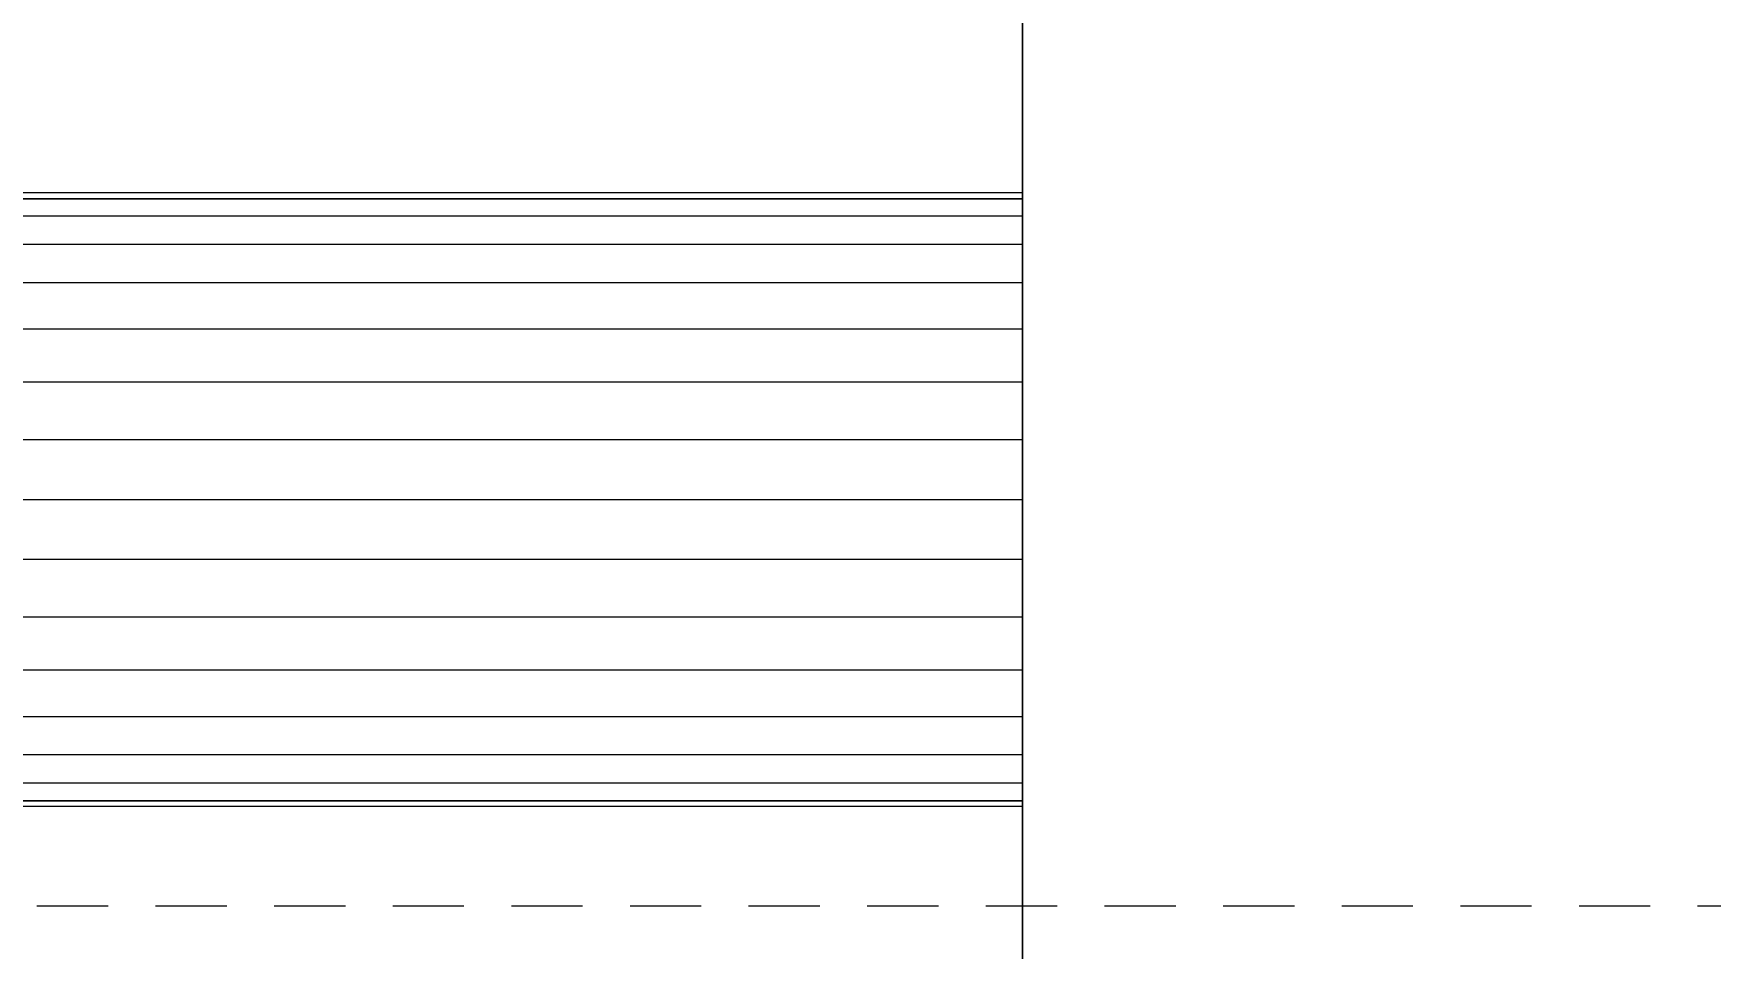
# Model space of a CAD drawing. Header units: millimetres. Extents: x -22443 to 8019, y 3751 to 17584.
# Drawn here: x -19271.7 to -19215.6, y 14539.7 to 14570.4 of the extents above; entities that cross this region are included whole.
import ezdxf

# ---------------------------------------------------------------- set-up
doc = ezdxf.new("R2010")
doc.units = ezdxf.units.MM
doc.linetypes.add('Overhead', pattern=[3.96875, 2.38125, -1.5875])
for name, color, linetype, lineweight in [('A-ANNO-DIMS', 211, 'Continuous', 9), ('A-ANNO-DIMS-50', 211, 'Continuous', 9), ('A-GENM', 13, 'Continuous', 18), ('S-STRS-MBND', 31, 'Overhead', 18)]:
    doc.layers.add(name, color=color, linetype=linetype, lineweight=lineweight)
doc.styles.add('Arial', font='arial.ttf', dxfattribs={"height": 125})
doc.dimstyles.new('Diagonal_-_2_5mm_Arial', dxfattribs={"dimscale": 304.8, "dimtxt": 127.532425, "dimasz": 0.492126, "dimexe": 0.393701, "dimexo": 0.246063, "dimgap": 0.287073, "dimtad": 1, "dimdec": 0, "dimzin": 0, "dimdsep": 46, "dimtxsty": 'Arial', "dimblk1": 'OBLIQUE', "dimblk2": 'OBLIQUE', "dimsah": 1, "dimcen": 0.09, "dimdle": 0.393701, "dimazin": 0, "dimtfac": 1, "dimtdec": 4, "dimtix": 1, "dimtmove": 0, "dimatfit": 3, "dimfxl": 1, "dimtvp": 1, "dimtolj": 1, "dimtzin": 0, "dimarcsym": 2})

# ---------------------------------------------------------------- blocks, each defined once
blk = doc.blocks.new('Nevera autoservicio 1_34m - Nevera autoservicio 1_34m-502275-Level 1')
at = {"layer": 'A-GENM'}
for p, q in [((404.102, 673.31), (404.102, -581.966)), ((404.102, -581.966), (404.102, 673.31)), ((404.102, -581.966), (404.102, 673.31)), ((404.102, -581.966), (404.102, 673.31)), ((404.102, -540.148), (404.102, 501.905)), ((404.102, 395.028), (404.102, 368.309)), ((404.102, 378.586), (205.269, 378.586)), ((404.102, 378.586), (205.269, 378.586)), ((404.102, 378.586), (205.269, 378.586)), ((404.102, 378.586), (205.269, 378.586)), ((404.102, 378.586), (205.269, 378.586)), ((404.102, 378.586), (205.269, 378.586)), ((404.102, 378.586), (205.269, 378.586)), ((404.102, 378.586), (205.269, 378.586)), ((404.102, 378.586), (205.269, 378.586)), ((404.102, 378.586), (205.269, 378.586)), ((404.102, 378.586), (205.269, 378.586)), ((404.102, 378.586), (205.269, 378.586)), ((205.269, 378.388), (404.102, 378.388)), ((404.102, 378.388), (205.269, 378.388)), ((404.102, 378.388), (205.269, 378.388)), ((404.102, 378.388), (205.269, 378.388)), ((404.102, 378.388), (205.269, 378.388)), ((404.102, 378.388), (205.269, 378.388)), ((404.102, 378.388), (205.269, 378.388)), ((404.102, 378.388), (205.269, 378.388)), ((404.102, 378.388), (205.269, 378.388)), ((404.102, 378.388), (205.269, 378.388)), ((404.102, 378.388), (205.269, 378.388)), ((404.102, 378.388), (205.269, 378.388)), ((404.102, 378.388), (205.269, 378.388)), ((404.102, 378.388), (205.269, 378.388)), ((404.102, 378.388), (205.269, 378.388)), ((404.102, 378.388), (205.269, 378.388)), ((404.102, 378.388), (205.269, 378.388)), ((404.102, 378.388), (205.269, 378.388)), ((404.102, 378.388), (205.269, 378.388)), ((404.102, 378.388), (205.269, 378.388)), ((404.102, 378.388), (205.269, 378.388)), ((404.102, 378.388), (205.269, 378.388)), ((404.102, 378.388), (205.269, 378.388)), ((404.102, 378.388), (205.269, 378.388)), ((404.102, 378.404), (404.102, 378.586)), ((404.102, 378.586), (404.102, 378.388)), ((404.102, 378.388), (404.102, 378.586)), ((404.102, 378.586), (404.102, 378.388)), ((404.102, 378.388), (404.102, 378.586)), ((404.102, 378.586), (404.102, 378.388)), ((404.102, 378.487), (404.102, 378.586)), ((404.102, 378.586), (404.102, 378.388)), ((404.102, 378.487), (404.102, 378.586)), ((404.102, 378.586), (404.102, 378.388)), ((404.102, 378.487), (404.102, 378.586)), ((404.102, 378.586), (404.102, 378.388)), ((404.102, 378.388), (404.102, 378.586)), ((404.102, 378.586), (404.102, 378.404)), ((404.102, 378.388), (404.102, 378.586)), ((404.102, 378.586), (404.102, 378.388)), ((404.102, 378.487), (404.102, 378.586)), ((404.102, 378.487), (404.102, 378.586)), ((404.102, 378.487), (404.102, 378.586)), ((404.102, 378.388), (404.102, 378.586)), ((404.102, 378.388), (404.102, 378.586)), ((404.102, 378.388), (404.102, 378.586)), ((404.102, 378.388), (404.102, 378.586)), ((404.102, 378.586), (404.102, 378.388)), ((404.102, 378.487), (404.102, 378.388)), ((404.102, 378.388), (404.102, 378.487)), ((404.102, 378.388), (404.102, 378.487)), ((404.102, 378.388), (404.102, 378.487)), ((404.102, 378.388), (404.102, 378.487)), ((404.102, 378.388), (404.102, 378.487)), ((404.102, 378.388), (404.102, 378.404)), ((404.102, 378.404), (404.102, 378.388)), ((404.102, 377.804), (404.102, 378.388)), ((404.102, 378.388), (404.102, 377.804)), ((404.102, 377.804), (404.102, 378.388)), ((404.102, 378.388), (404.102, 377.804)), ((404.102, 377.804), (404.102, 378.388)), ((404.102, 378.388), (404.102, 377.804)), ((404.102, 377.804), (404.102, 378.388)), ((404.102, 378.388), (404.102, 377.804)), ((404.102, 377.804), (404.102, 378.388)), ((404.102, 378.388), (404.102, 377.804)), ((404.102, 377.804), (404.102, 378.388)), ((404.102, 378.388), (404.102, 377.804)), ((404.102, 377.804), (404.102, 378.388)), ((404.102, 377.804), (404.102, 378.388)), ((404.102, 377.804), (404.102, 378.388)), ((404.102, 377.804), (404.102, 378.388)), ((404.102, 377.804), (404.102, 378.388)), ((404.102, 377.804), (404.102, 378.388)), ((404.102, 377.804), (404.102, 378.388)), ((404.102, 377.804), (404.102, 378.388)), ((404.102, 377.804), (404.102, 378.388)), ((404.102, 377.804), (404.102, 378.388)), ((404.102, 377.804), (404.102, 378.388)), ((404.102, 377.804), (404.102, 378.388)), ((404.102, 377.804), (205.269, 377.804)), ((404.102, 377.804), (205.269, 377.804)), ((404.102, 377.804), (205.269, 377.804)), ((404.102, 377.804), (205.269, 377.804)), ((404.102, 377.804), (205.269, 377.804)), ((404.102, 377.804), (205.269, 377.804)), ((404.102, 377.804), (205.269, 377.804)), ((404.102, 377.804), (205.269, 377.804)), ((404.102, 377.804), (205.269, 377.804)), ((404.102, 377.804), (205.269, 377.804)), ((404.102, 377.804), (205.269, 377.804)), ((404.102, 377.804), (205.269, 377.804)), ((404.102, 377.804), (205.269, 377.804)), ((404.102, 377.804), (205.269, 377.804)), ((404.102, 377.804), (205.269, 377.804)), ((404.102, 377.804), (205.269, 377.804)), ((404.102, 377.804), (205.269, 377.804)), ((404.102, 377.804), (205.269, 377.804)), ((404.102, 377.804), (205.269, 377.804)), ((404.102, 377.804), (205.269, 377.804)), ((404.102, 377.804), (205.269, 377.804)), ((404.102, 377.804), (205.269, 377.804)), ((404.102, 377.804), (205.269, 377.804)), ((404.102, 377.804), (205.269, 377.804)), ((404.102, 376.854), (404.102, 377.804)), ((404.102, 377.804), (404.102, 376.854)), ((404.102, 376.854), (404.102, 377.804)), ((404.102, 377.804), (404.102, 376.854)), ((404.102, 376.854), (404.102, 377.804)), ((404.102, 377.804), (404.102, 376.854)), ((404.102, 376.854), (404.102, 377.804)), ((404.102, 377.804), (404.102, 376.854)), ((404.102, 376.854), (404.102, 377.804)), ((404.102, 377.804), (404.102, 376.854)), ((404.102, 376.854), (404.102, 377.804)), ((404.102, 377.804), (404.102, 376.854)), ((404.102, 376.854), (404.102, 377.804)), ((404.102, 376.854), (404.102, 377.804)), ((404.102, 376.854), (404.102, 377.804)), ((404.102, 376.854), (404.102, 377.804)), ((404.102, 376.854), (404.102, 377.804)), ((404.102, 376.854), (404.102, 377.804)), ((404.102, 376.854), (404.102, 377.804)), ((404.102, 376.854), (404.102, 377.804)), ((404.102, 376.854), (404.102, 377.804)), ((404.102, 376.854), (404.102, 377.804)), ((404.102, 376.854), (404.102, 377.804)), ((404.102, 376.854), (404.102, 377.804)), ((404.102, 376.854), (205.269, 376.854)), ((404.102, 376.854), (205.269, 376.854)), ((404.102, 376.854), (205.269, 376.854)), ((404.102, 376.854), (205.269, 376.854)), ((404.102, 376.854), (205.269, 376.854)), ((404.102, 376.854), (205.269, 376.854)), ((404.102, 376.854), (205.269, 376.854)), ((404.102, 376.854), (205.269, 376.854)), ((404.102, 376.854), (205.269, 376.854)), ((404.102, 376.854), (205.269, 376.854)), ((404.102, 376.854), (205.269, 376.854)), ((404.102, 376.854), (205.269, 376.854)), ((404.102, 376.854), (205.269, 376.854)), ((404.102, 376.854), (205.269, 376.854)), ((404.102, 376.854), (205.269, 376.854)), ((404.102, 376.854), (205.269, 376.854)), ((404.102, 376.854), (205.269, 376.854)), ((404.102, 376.854), (205.269, 376.854)), ((404.102, 376.854), (205.269, 376.854)), ((404.102, 376.854), (205.269, 376.854)), ((404.102, 376.854), (205.269, 376.854)), ((404.102, 376.854), (205.269, 376.854)), ((404.102, 376.854), (205.269, 376.854)), ((404.102, 376.854), (205.269, 376.854)), ((404.102, 375.576), (404.102, 376.854)), ((404.102, 376.854), (404.102, 375.576)), ((404.102, 375.576), (404.102, 376.854)), ((404.102, 376.854), (404.102, 375.576)), ((404.102, 375.576), (404.102, 376.854)), ((404.102, 376.854), (404.102, 375.576)), ((404.102, 375.576), (404.102, 376.854)), ((404.102, 376.854), (404.102, 375.576)), ((404.102, 375.576), (404.102, 376.854)), ((404.102, 376.854), (404.102, 375.576)), ((404.102, 375.576), (404.102, 376.854)), ((404.102, 376.854), (404.102, 375.576)), ((404.102, 375.576), (404.102, 376.854)), ((404.102, 375.576), (404.102, 376.854)), ((404.102, 375.576), (404.102, 376.854)), ((404.102, 375.576), (404.102, 376.854)), ((404.102, 375.576), (404.102, 376.854)), ((404.102, 375.576), (404.102, 376.854)), ((404.102, 375.576), (404.102, 376.854)), ((404.102, 375.576), (404.102, 376.854)), ((404.102, 375.576), (404.102, 376.854)), ((404.102, 375.576), (404.102, 376.854)), ((404.102, 375.576), (404.102, 376.854)), ((404.102, 375.576), (404.102, 376.854)), ((404.102, 375.576), (205.269, 375.576)), ((404.102, 375.576), (205.269, 375.576)), ((404.102, 375.576), (205.269, 375.576)), ((404.102, 375.576), (205.269, 375.576)), ((404.102, 375.576), (205.269, 375.576)), ((404.102, 375.576), (205.269, 375.576)), ((404.102, 375.576), (205.269, 375.576)), ((404.102, 375.576), (205.269, 375.576)), ((404.102, 375.576), (205.269, 375.576)), ((404.102, 375.576), (205.269, 375.576)), ((404.102, 375.576), (205.269, 375.576)), ((404.102, 375.576), (205.269, 375.576)), ((404.102, 375.576), (205.269, 375.576)), ((404.102, 375.576), (205.269, 375.576)), ((404.102, 375.576), (205.269, 375.576)), ((404.102, 375.576), (205.269, 375.576)), ((404.102, 375.576), (205.269, 375.576)), ((404.102, 375.576), (205.269, 375.576)), ((404.102, 375.576), (205.269, 375.576)), ((404.102, 375.576), (205.269, 375.576)), ((404.102, 375.576), (205.269, 375.576)), ((404.102, 375.576), (205.269, 375.576)), ((404.102, 375.576), (205.269, 375.576)), ((404.102, 375.576), (205.269, 375.576)), ((404.102, 374.019), (404.102, 375.576)), ((404.102, 375.576), (404.102, 374.019)), ((404.102, 374.019), (404.102, 375.576)), ((404.102, 375.576), (404.102, 374.019)), ((404.102, 374.019), (404.102, 375.576)), ((404.102, 375.576), (404.102, 374.019)), ((404.102, 374.019), (404.102, 375.576)), ((404.102, 375.576), (404.102, 374.019)), ((404.102, 374.019), (404.102, 375.576)), ((404.102, 375.576), (404.102, 374.019)), ((404.102, 374.019), (404.102, 375.576)), ((404.102, 375.576), (404.102, 374.019)), ((404.102, 374.019), (404.102, 375.576)), ((404.102, 374.019), (404.102, 375.576)), ((404.102, 374.019), (404.102, 375.576)), ((404.102, 374.019), (404.102, 375.576)), ((404.102, 374.019), (404.102, 375.576)), ((404.102, 374.019), (404.102, 375.576)), ((404.102, 374.019), (404.102, 375.576)), ((404.102, 374.019), (404.102, 375.576)), ((404.102, 374.019), (404.102, 375.576)), ((404.102, 374.019), (404.102, 375.576)), ((404.102, 374.019), (404.102, 375.576)), ((404.102, 374.019), (404.102, 375.576)), ((404.102, 374.019), (205.269, 374.019)), ((404.102, 374.019), (205.269, 374.019)), ((404.102, 374.019), (205.269, 374.019)), ((404.102, 374.019), (205.269, 374.019)), ((404.102, 374.019), (205.269, 374.019)), ((404.102, 374.019), (205.269, 374.019)), ((404.102, 374.019), (205.269, 374.019)), ((404.102, 374.019), (205.269, 374.019)), ((404.102, 374.019), (205.269, 374.019)), ((404.102, 374.019), (205.269, 374.019)), ((404.102, 374.019), (205.269, 374.019)), ((404.102, 374.019), (205.269, 374.019)), ((404.102, 374.019), (205.269, 374.019)), ((404.102, 374.019), (205.269, 374.019)), ((404.102, 374.019), (205.269, 374.019)), ((404.102, 374.019), (205.269, 374.019)), ((404.102, 374.019), (205.269, 374.019)), ((404.102, 374.019), (205.269, 374.019)), ((404.102, 374.019), (205.269, 374.019)), ((404.102, 374.019), (205.269, 374.019)), ((404.102, 374.019), (205.269, 374.019)), ((404.102, 374.019), (205.269, 374.019)), ((404.102, 374.019), (205.269, 374.019)), ((404.102, 374.019), (205.269, 374.019)), ((404.102, 372.242), (404.102, 374.019)), ((404.102, 374.019), (404.102, 372.242)), ((404.102, 372.242), (404.102, 374.019)), ((404.102, 374.019), (404.102, 372.242)), ((404.102, 372.242), (404.102, 374.019)), ((404.102, 374.019), (404.102, 372.242)), ((404.102, 372.242), (404.102, 374.019)), ((404.102, 374.019), (404.102, 372.242)), ((404.102, 372.242), (404.102, 374.019)), ((404.102, 374.019), (404.102, 372.242)), ((404.102, 372.242), (404.102, 374.019)), ((404.102, 374.019), (404.102, 372.242)), ((404.102, 372.242), (404.102, 374.019)), ((404.102, 372.242), (404.102, 374.019)), ((404.102, 372.242), (404.102, 374.019)), ((404.102, 372.242), (404.102, 374.019)), ((404.102, 372.242), (404.102, 374.019)), ((404.102, 372.242), (404.102, 374.019)), ((404.102, 372.242), (404.102, 374.019)), ((404.102, 372.242), (404.102, 374.019)), ((404.102, 372.242), (404.102, 374.019)), ((404.102, 372.242), (404.102, 374.019)), ((404.102, 372.242), (404.102, 374.019)), ((404.102, 372.242), (404.102, 374.019)), ((404.102, 372.242), (205.269, 372.242)), ((404.102, 372.242), (205.269, 372.242)), ((404.102, 372.242), (205.269, 372.242)), ((404.102, 372.242), (205.269, 372.242)), ((404.102, 372.242), (205.269, 372.242)), ((404.102, 372.242), (205.269, 372.242)), ((404.102, 372.242), (205.269, 372.242)), ((404.102, 372.242), (205.269, 372.242)), ((404.102, 372.242), (205.269, 372.242)), ((404.102, 372.242), (205.269, 372.242)), ((404.102, 372.242), (205.269, 372.242)), ((404.102, 372.242), (205.269, 372.242)), ((404.102, 372.242), (205.269, 372.242)), ((404.102, 372.242), (205.269, 372.242)), ((404.102, 372.242), (205.269, 372.242)), ((404.102, 372.242), (205.269, 372.242)), ((404.102, 372.242), (205.269, 372.242)), ((404.102, 372.242), (205.269, 372.242)), ((404.102, 372.242), (205.269, 372.242)), ((404.102, 372.242), (205.269, 372.242)), ((404.102, 372.242), (205.269, 372.242)), ((404.102, 372.242), (205.269, 372.242)), ((404.102, 372.242), (205.269, 372.242)), ((404.102, 372.242), (205.269, 372.242)), ((404.102, 370.313), (404.102, 372.242)), ((404.102, 372.242), (404.102, 370.313)), ((404.102, 370.313), (404.102, 372.242)), ((404.102, 372.242), (404.102, 370.313)), ((404.102, 370.313), (404.102, 372.242)), ((404.102, 372.242), (404.102, 370.313)), ((404.102, 370.313), (404.102, 372.242)), ((404.102, 372.242), (404.102, 370.313)), ((404.102, 370.313), (404.102, 372.242)), ((404.102, 372.242), (404.102, 370.313)), ((404.102, 370.313), (404.102, 372.242)), ((404.102, 372.242), (404.102, 370.313)), ((404.102, 370.313), (404.102, 372.242)), ((404.102, 370.313), (404.102, 372.242)), ((404.102, 370.313), (404.102, 372.242)), ((404.102, 370.313), (404.102, 372.242)), ((404.102, 370.313), (404.102, 372.242)), ((404.102, 370.313), (404.102, 372.242)), ((404.102, 370.313), (404.102, 372.242)), ((404.102, 370.313), (404.102, 372.242)), ((404.102, 370.313), (404.102, 372.242)), ((404.102, 370.313), (404.102, 372.242)), ((404.102, 370.313), (404.102, 372.242)), ((404.102, 370.313), (404.102, 372.242)), ((404.102, 370.313), (205.269, 370.313)), ((404.102, 370.313), (205.269, 370.313)), ((404.102, 370.313), (205.269, 370.313)), ((404.102, 370.313), (205.269, 370.313)), ((404.102, 370.313), (205.269, 370.313)), ((404.102, 370.313), (205.269, 370.313)), ((404.102, 370.313), (205.269, 370.313)), ((404.102, 370.313), (205.269, 370.313)), ((404.102, 370.313), (205.269, 370.313)), ((404.102, 370.313), (205.269, 370.313)), ((404.102, 370.313), (205.269, 370.313)), ((404.102, 370.313), (205.269, 370.313)), ((404.102, 370.313), (205.269, 370.313)), ((404.102, 370.313), (205.269, 370.313)), ((404.102, 370.313), (205.269, 370.313)), ((404.102, 370.313), (205.269, 370.313)), ((404.102, 370.313), (205.269, 370.313)), ((404.102, 370.313), (205.269, 370.313)), ((404.102, 370.313), (205.269, 370.313)), ((404.102, 370.313), (205.269, 370.313)), ((404.102, 370.313), (205.269, 370.313)), ((404.102, 370.313), (205.269, 370.313)), ((404.102, 370.313), (205.269, 370.313)), ((404.102, 370.313), (205.269, 370.313)), ((404.102, 368.309), (404.102, 370.313)), ((404.102, 370.313), (404.102, 368.309)), ((404.102, 368.309), (404.102, 370.313)), ((404.102, 370.313), (404.102, 368.309)), ((404.102, 368.309), (404.102, 370.313)), ((404.102, 370.313), (404.102, 368.309)), ((404.102, 368.309), (404.102, 370.313)), ((404.102, 370.313), (404.102, 368.309)), ((404.102, 368.309), (404.102, 370.313)), ((404.102, 370.313), (404.102, 368.309)), ((404.102, 368.309), (404.102, 370.313)), ((404.102, 370.313), (404.102, 368.309)), ((404.102, 368.309), (404.102, 370.313)), ((404.102, 368.309), (404.102, 370.313)), ((404.102, 368.309), (404.102, 370.313)), ((404.102, 368.309), (404.102, 370.313)), ((404.102, 368.309), (404.102, 370.313)), ((404.102, 368.309), (404.102, 370.313)), ((404.102, 368.309), (404.102, 370.313)), ((404.102, 368.309), (404.102, 370.313)), ((404.102, 368.309), (404.102, 370.313)), ((404.102, 368.309), (404.102, 370.313)), ((404.102, 368.309), (404.102, 370.313)), ((404.102, 368.309), (404.102, 370.313)), ((404.102, 368.309), (205.269, 368.309)), ((404.102, 368.309), (205.269, 368.309)), ((404.102, 368.309), (205.269, 368.309)), ((404.102, 368.309), (205.269, 368.309)), ((404.102, 368.309), (205.269, 368.309)), ((404.102, 368.309), (205.269, 368.309)), ((404.102, 368.309), (205.269, 368.309)), ((404.102, 368.309), (205.269, 368.309)), ((404.102, 368.309), (205.269, 368.309)), ((404.102, 368.309), (205.269, 368.309)), ((404.102, 368.309), (205.269, 368.309)), ((404.102, 368.309), (205.269, 368.309)), ((404.102, 368.309), (205.269, 368.309)), ((404.102, 368.309), (205.269, 368.309)), ((404.102, 368.309), (205.269, 368.309)), ((404.102, 368.309), (205.269, 368.309)), ((404.102, 368.309), (205.269, 368.309)), ((404.102, 368.309), (205.269, 368.309)), ((404.102, 368.309), (205.269, 368.309)), ((404.102, 368.309), (205.269, 368.309)), ((404.102, 368.309), (205.269, 368.309)), ((404.102, 368.309), (205.269, 368.309)), ((404.102, 368.309), (205.269, 368.309)), ((404.102, 368.309), (205.269, 368.309)), ((404.102, 366.304), (404.102, 368.309)), ((404.102, 368.309), (404.102, 366.304)), ((404.102, 366.304), (404.102, 368.309)), ((404.102, 368.309), (404.102, 366.304)), ((404.102, 366.304), (404.102, 368.309)), ((404.102, 368.309), (404.102, 366.304)), ((404.102, 366.304), (404.102, 368.309)), ((404.102, 368.309), (404.102, 366.304)), ((404.102, 366.304), (404.102, 368.309)), ((404.102, 368.309), (404.102, 366.304)), ((404.102, 366.304), (404.102, 368.309)), ((404.102, 368.309), (404.102, 366.304)), ((404.102, 341.59), (404.102, 368.309)), ((404.102, 368.309), (404.102, 366.304)), ((404.102, 368.309), (404.102, 366.304)), ((404.102, 368.309), (404.102, 366.304)), ((404.102, 368.309), (404.102, 366.304)), ((404.102, 368.309), (404.102, 366.304)), ((404.102, 368.309), (404.102, 366.304)), ((404.102, 368.309), (404.102, 366.304)), ((404.102, 368.309), (404.102, 366.304)), ((404.102, 368.309), (404.102, 366.304)), ((404.102, 368.309), (404.102, 366.304)), ((404.102, 368.309), (404.102, 366.304)), ((404.102, 368.309), (404.102, 366.304)), ((404.102, 366.304), (205.269, 366.304)), ((404.102, 366.304), (205.269, 366.304)), ((404.102, 366.304), (205.269, 366.304)), ((404.102, 366.304), (205.269, 366.304)), ((404.102, 366.304), (205.269, 366.304)), ((404.102, 366.304), (205.269, 366.304)), ((404.102, 366.304), (205.269, 366.304)), ((404.102, 366.304), (205.269, 366.304)), ((404.102, 366.304), (205.269, 366.304)), ((404.102, 366.304), (205.269, 366.304)), ((404.102, 366.304), (205.269, 366.304)), ((404.102, 366.304), (205.269, 366.304)), ((404.102, 366.304), (205.269, 366.304)), ((404.102, 366.304), (205.269, 366.304)), ((404.102, 366.304), (205.269, 366.304)), ((404.102, 366.304), (205.269, 366.304)), ((404.102, 366.304), (205.269, 366.304)), ((404.102, 366.304), (205.269, 366.304)), ((404.102, 366.304), (205.269, 366.304)), ((404.102, 366.304), (205.269, 366.304)), ((404.102, 366.304), (205.269, 366.304)), ((404.102, 366.304), (205.269, 366.304)), ((404.102, 366.304), (205.269, 366.304)), ((404.102, 366.304), (205.269, 366.304)), ((404.102, 364.376), (404.102, 366.304)), ((404.102, 366.304), (404.102, 364.376)), ((404.102, 364.376), (404.102, 366.304)), ((404.102, 366.304), (404.102, 364.376)), ((404.102, 364.376), (404.102, 366.304)), ((404.102, 366.304), (404.102, 364.376)), ((404.102, 364.376), (404.102, 366.304)), ((404.102, 366.304), (404.102, 364.376)), ((404.102, 364.376), (404.102, 366.304)), ((404.102, 366.304), (404.102, 364.376)), ((404.102, 364.376), (404.102, 366.304)), ((404.102, 366.304), (404.102, 364.376)), ((404.102, 366.304), (404.102, 364.376)), ((404.102, 366.304), (404.102, 364.376)), ((404.102, 366.304), (404.102, 364.376)), ((404.102, 366.304), (404.102, 364.376)), ((404.102, 366.304), (404.102, 364.376)), ((404.102, 366.304), (404.102, 364.376)), ((404.102, 366.304), (404.102, 364.376)), ((404.102, 366.304), (404.102, 364.376)), ((404.102, 366.304), (404.102, 364.376)), ((404.102, 366.304), (404.102, 364.376)), ((404.102, 366.304), (404.102, 364.376)), ((404.102, 366.304), (404.102, 364.376)), ((404.102, 364.376), (205.269, 364.376)), ((404.102, 364.376), (205.269, 364.376)), ((404.102, 364.376), (205.269, 364.376)), ((404.102, 364.376), (205.269, 364.376)), ((404.102, 364.376), (205.269, 364.376)), ((404.102, 364.376), (205.269, 364.376)), ((404.102, 364.376), (205.269, 364.376)), ((404.102, 364.376), (205.269, 364.376)), ((404.102, 364.376), (205.269, 364.376)), ((404.102, 364.376), (205.269, 364.376)), ((404.102, 364.376), (205.269, 364.376)), ((404.102, 364.376), (205.269, 364.376)), ((404.102, 364.376), (205.269, 364.376)), ((404.102, 364.376), (205.269, 364.376)), ((404.102, 364.376), (205.269, 364.376)), ((404.102, 364.376), (205.269, 364.376)), ((404.102, 364.376), (205.269, 364.376)), ((404.102, 364.376), (205.269, 364.376)), ((404.102, 364.376), (205.269, 364.376)), ((404.102, 364.376), (205.269, 364.376)), ((404.102, 364.376), (205.269, 364.376)), ((404.102, 364.376), (205.269, 364.376)), ((404.102, 364.376), (205.269, 364.376)), ((404.102, 364.376), (205.269, 364.376)), ((404.102, 362.599), (404.102, 364.376)), ((404.102, 364.376), (404.102, 362.599)), ((404.102, 362.599), (404.102, 364.376)), ((404.102, 364.376), (404.102, 362.599)), ((404.102, 362.599), (404.102, 364.376)), ((404.102, 364.376), (404.102, 362.599)), ((404.102, 362.599), (404.102, 364.376)), ((404.102, 364.376), (404.102, 362.599)), ((404.102, 362.599), (404.102, 364.376)), ((404.102, 364.376), (404.102, 362.599)), ((404.102, 362.599), (404.102, 364.376)), ((404.102, 364.376), (404.102, 362.599)), ((404.102, 364.376), (404.102, 362.599)), ((404.102, 364.376), (404.102, 362.599)), ((404.102, 364.376), (404.102, 362.599)), ((404.102, 364.376), (404.102, 362.599)), ((404.102, 364.376), (404.102, 362.599)), ((404.102, 364.376), (404.102, 362.599)), ((404.102, 364.376), (404.102, 362.599)), ((404.102, 364.376), (404.102, 362.599)), ((404.102, 364.376), (404.102, 362.599)), ((404.102, 364.376), (404.102, 362.599)), ((404.102, 364.376), (404.102, 362.599)), ((404.102, 364.376), (404.102, 362.599)), ((404.102, 362.599), (205.269, 362.599)), ((404.102, 362.599), (205.269, 362.599)), ((404.102, 362.599), (205.269, 362.599)), ((404.102, 362.599), (205.269, 362.599)), ((404.102, 362.599), (205.269, 362.599)), ((404.102, 362.599), (205.269, 362.599)), ((404.102, 362.599), (205.269, 362.599)), ((404.102, 362.599), (205.269, 362.599)), ((404.102, 362.599), (205.269, 362.599)), ((404.102, 362.599), (205.269, 362.599)), ((404.102, 362.599), (205.269, 362.599)), ((404.102, 362.599), (205.269, 362.599)), ((404.102, 362.599), (205.269, 362.599)), ((404.102, 362.599), (205.269, 362.599)), ((404.102, 362.599), (205.269, 362.599)), ((404.102, 362.599), (205.269, 362.599)), ((404.102, 362.599), (205.269, 362.599)), ((404.102, 362.599), (205.269, 362.599)), ((404.102, 362.599), (205.269, 362.599)), ((404.102, 362.599), (205.269, 362.599)), ((404.102, 362.599), (205.269, 362.599)), ((404.102, 362.599), (205.269, 362.599)), ((404.102, 362.599), (205.269, 362.599)), ((404.102, 362.599), (205.269, 362.599)), ((404.102, 361.042), (404.102, 362.599)), ((404.102, 362.599), (404.102, 361.042)), ((404.102, 361.042), (404.102, 362.599)), ((404.102, 362.599), (404.102, 361.042)), ((404.102, 361.042), (404.102, 362.599)), ((404.102, 362.599), (404.102, 361.042)), ((404.102, 361.042), (404.102, 362.599)), ((404.102, 362.599), (404.102, 361.042)), ((404.102, 361.042), (404.102, 362.599)), ((404.102, 362.599), (404.102, 361.042)), ((404.102, 361.042), (404.102, 362.599)), ((404.102, 362.599), (404.102, 361.042)), ((404.102, 362.599), (404.102, 361.042)), ((404.102, 362.599), (404.102, 361.042)), ((404.102, 362.599), (404.102, 361.042)), ((404.102, 362.599), (404.102, 361.042)), ((404.102, 362.599), (404.102, 361.042)), ((404.102, 362.599), (404.102, 361.042)), ((404.102, 362.599), (404.102, 361.042)), ((404.102, 362.599), (404.102, 361.042)), ((404.102, 362.599), (404.102, 361.042)), ((404.102, 362.599), (404.102, 361.042)), ((404.102, 362.599), (404.102, 361.042)), ((404.102, 362.599), (404.102, 361.042)), ((404.102, 361.042), (205.269, 361.042)), ((404.102, 361.042), (205.269, 361.042)), ((404.102, 361.042), (205.269, 361.042)), ((404.102, 361.042), (205.269, 361.042)), ((404.102, 361.042), (205.269, 361.042)), ((404.102, 361.042), (205.269, 361.042)), ((404.102, 361.042), (205.269, 361.042)), ((404.102, 361.042), (205.269, 361.042)), ((404.102, 361.042), (205.269, 361.042)), ((404.102, 361.042), (205.269, 361.042)), ((404.102, 361.042), (205.269, 361.042)), ((404.102, 361.042), (205.269, 361.042)), ((404.102, 361.042), (205.269, 361.042)), ((404.102, 361.042), (205.269, 361.042)), ((404.102, 361.042), (205.269, 361.042)), ((404.102, 361.042), (205.269, 361.042)), ((404.102, 361.042), (205.269, 361.042)), ((404.102, 361.042), (205.269, 361.042)), ((404.102, 361.042), (205.269, 361.042)), ((404.102, 361.042), (205.269, 361.042)), ((404.102, 361.042), (205.269, 361.042)), ((404.102, 361.042), (205.269, 361.042)), ((404.102, 361.042), (205.269, 361.042)), ((404.102, 361.042), (205.269, 361.042)), ((404.102, 359.764), (404.102, 361.042)), ((404.102, 361.042), (404.102, 359.764)), ((404.102, 359.764), (404.102, 361.042)), ((404.102, 361.042), (404.102, 359.764)), ((404.102, 359.764), (404.102, 361.042)), ((404.102, 361.042), (404.102, 359.764)), ((404.102, 359.764), (404.102, 361.042)), ((404.102, 361.042), (404.102, 359.764)), ((404.102, 359.764), (404.102, 361.042)), ((404.102, 361.042), (404.102, 359.764)), ((404.102, 359.764), (404.102, 361.042)), ((404.102, 361.042), (404.102, 359.764)), ((404.102, 361.042), (404.102, 359.764)), ((404.102, 361.042), (404.102, 359.764)), ((404.102, 361.042), (404.102, 359.764)), ((404.102, 361.042), (404.102, 359.764)), ((404.102, 361.042), (404.102, 359.764)), ((404.102, 361.042), (404.102, 359.764)), ((404.102, 361.042), (404.102, 359.764)), ((404.102, 361.042), (404.102, 359.764)), ((404.102, 361.042), (404.102, 359.764)), ((404.102, 361.042), (404.102, 359.764)), ((404.102, 361.042), (404.102, 359.764)), ((404.102, 361.042), (404.102, 359.764)), ((404.102, 359.764), (205.269, 359.764)), ((404.102, 359.764), (205.269, 359.764)), ((404.102, 359.764), (205.269, 359.764)), ((404.102, 359.764), (205.269, 359.764)), ((404.102, 359.764), (205.269, 359.764)), ((404.102, 359.764), (205.269, 359.764)), ((404.102, 359.764), (205.269, 359.764)), ((404.102, 359.764), (205.269, 359.764)), ((404.102, 359.764), (205.269, 359.764)), ((404.102, 359.764), (205.269, 359.764)), ((404.102, 359.764), (205.269, 359.764)), ((404.102, 359.764), (205.269, 359.764)), ((404.102, 359.764), (205.269, 359.764)), ((404.102, 359.764), (205.269, 359.764)), ((404.102, 359.764), (205.269, 359.764)), ((404.102, 359.764), (205.269, 359.764)), ((404.102, 359.764), (205.269, 359.764)), ((404.102, 359.764), (205.269, 359.764)), ((404.102, 359.764), (205.269, 359.764)), ((404.102, 359.764), (205.269, 359.764)), ((404.102, 359.764), (205.269, 359.764)), ((404.102, 359.764), (205.269, 359.764)), ((404.102, 359.764), (205.269, 359.764)), ((404.102, 359.764), (205.269, 359.764)), ((404.102, 358.815), (404.102, 359.764)), ((404.102, 359.764), (404.102, 358.815)), ((404.102, 358.815), (404.102, 359.764)), ((404.102, 359.764), (404.102, 358.815)), ((404.102, 358.815), (404.102, 359.764)), ((404.102, 359.764), (404.102, 358.815)), ((404.102, 358.815), (404.102, 359.764)), ((404.102, 359.764), (404.102, 358.815)), ((404.102, 358.815), (404.102, 359.764)), ((404.102, 359.764), (404.102, 358.815)), ((404.102, 358.815), (404.102, 359.764)), ((404.102, 359.764), (404.102, 358.815)), ((404.102, 359.764), (404.102, 358.815)), ((404.102, 359.764), (404.102, 358.815)), ((404.102, 359.764), (404.102, 358.815)), ((404.102, 359.764), (404.102, 358.815)), ((404.102, 359.764), (404.102, 358.815)), ((404.102, 359.764), (404.102, 358.815)), ((404.102, 359.764), (404.102, 358.815)), ((404.102, 359.764), (404.102, 358.815)), ((404.102, 359.764), (404.102, 358.815)), ((404.102, 359.764), (404.102, 358.815)), ((404.102, 359.764), (404.102, 358.815)), ((404.102, 359.764), (404.102, 358.815)), ((404.102, 358.815), (205.269, 358.815)), ((404.102, 358.815), (205.269, 358.815)), ((404.102, 358.815), (205.269, 358.815)), ((404.102, 358.815), (205.269, 358.815)), ((404.102, 358.815), (205.269, 358.815)), ((404.102, 358.815), (205.269, 358.815)), ((404.102, 358.815), (205.269, 358.815)), ((404.102, 358.815), (205.269, 358.815)), ((404.102, 358.815), (205.269, 358.815)), ((404.102, 358.815), (205.269, 358.815)), ((404.102, 358.815), (205.269, 358.815)), ((404.102, 358.815), (205.269, 358.815)), ((404.102, 358.815), (205.269, 358.815)), ((404.102, 358.815), (205.269, 358.815)), ((404.102, 358.815), (205.269, 358.815)), ((404.102, 358.815), (205.269, 358.815)), ((404.102, 358.815), (205.269, 358.815)), ((404.102, 358.815), (205.269, 358.815)), ((404.102, 358.815), (205.269, 358.815)), ((404.102, 358.815), (205.269, 358.815)), ((404.102, 358.815), (205.269, 358.815)), ((404.102, 358.815), (205.269, 358.815)), ((404.102, 358.815), (205.269, 358.815)), ((404.102, 358.815), (205.269, 358.815)), ((404.102, 358.229), (404.102, 358.815)), ((404.102, 358.815), (404.102, 358.229)), ((404.102, 358.229), (404.102, 358.815)), ((404.102, 358.815), (404.102, 358.229)), ((404.102, 358.229), (404.102, 358.815)), ((404.102, 358.815), (404.102, 358.229)), ((404.102, 358.229), (404.102, 358.815)), ((404.102, 358.815), (404.102, 358.229)), ((404.102, 358.229), (404.102, 358.815)), ((404.102, 358.815), (404.102, 358.229)), ((404.102, 358.229), (404.102, 358.815)), ((404.102, 358.815), (404.102, 358.229)), ((404.102, 358.815), (404.102, 358.229)), ((404.102, 358.815), (404.102, 358.229)), ((404.102, 358.815), (404.102, 358.229)), ((404.102, 358.815), (404.102, 358.229)), ((404.102, 358.815), (404.102, 358.229)), ((404.102, 358.815), (404.102, 358.229)), ((404.102, 358.815), (404.102, 358.229)), ((404.102, 358.815), (404.102, 358.229)), ((404.102, 358.815), (404.102, 358.229)), ((404.102, 358.815), (404.102, 358.229)), ((404.102, 358.815), (404.102, 358.229)), ((404.102, 358.815), (404.102, 358.229)), ((404.102, 358.229), (205.269, 358.229)), ((404.102, 358.229), (205.269, 358.229)), ((404.102, 358.229), (205.269, 358.229)), ((404.102, 358.229), (205.269, 358.229)), ((404.102, 358.229), (205.269, 358.229)), ((404.102, 358.229), (205.269, 358.229)), ((404.102, 358.229), (205.269, 358.229)), ((404.102, 358.229), (205.269, 358.229)), ((404.102, 358.229), (205.269, 358.229)), ((404.102, 358.229), (205.269, 358.229)), ((404.102, 358.229), (205.269, 358.229)), ((404.102, 358.229), (205.269, 358.229)), ((404.102, 358.229), (205.269, 358.229)), ((404.102, 358.229), (205.269, 358.229)), ((404.102, 358.229), (205.269, 358.229)), ((404.102, 358.229), (205.269, 358.229)), ((404.102, 358.229), (205.269, 358.229)), ((205.269, 358.229), (404.102, 358.229)), ((404.102, 358.229), (205.269, 358.229)), ((404.102, 358.229), (205.269, 358.229)), ((404.102, 358.229), (205.269, 358.229)), ((404.102, 358.229), (205.269, 358.229)), ((404.102, 358.229), (205.269, 358.229)), ((404.102, 358.229), (205.269, 358.229)), ((404.102, 358.032), (205.269, 358.032)), ((404.102, 358.032), (205.269, 358.032)), ((404.102, 358.032), (205.269, 358.032)), ((404.102, 358.032), (205.269, 358.032)), ((404.102, 358.032), (205.269, 358.032)), ((404.102, 358.032), (205.269, 358.032)), ((404.102, 358.032), (205.269, 358.032)), ((404.102, 358.032), (205.269, 358.032)), ((404.102, 358.032), (205.269, 358.032)), ((404.102, 358.032), (205.269, 358.032)), ((404.102, 358.032), (205.269, 358.032)), ((404.102, 358.032), (205.269, 358.032)), ((404.102, 358.213), (404.102, 358.229)), ((404.102, 358.229), (404.102, 358.032)), ((404.102, 358.032), (404.102, 358.229)), ((404.102, 358.229), (404.102, 358.032)), ((404.102, 358.032), (404.102, 358.229)), ((404.102, 358.229), (404.102, 358.032)), ((404.102, 358.131), (404.102, 358.229)), ((404.102, 358.229), (404.102, 358.032)), ((404.102, 358.131), (404.102, 358.229)), ((404.102, 358.229), (404.102, 358.032)), ((404.102, 358.131), (404.102, 358.229)), ((404.102, 358.229), (404.102, 358.032)), ((404.102, 358.229), (404.102, 358.032)), ((404.102, 358.213), (404.102, 358.229)), ((404.102, 358.229), (404.102, 358.032)), ((404.102, 358.032), (404.102, 358.229)), ((404.102, 358.229), (404.102, 358.131)), ((404.102, 358.229), (404.102, 358.131)), ((404.102, 358.229), (404.102, 358.131)), ((404.102, 358.229), (404.102, 358.032)), ((404.102, 358.229), (404.102, 358.032)), ((404.102, 358.229), (404.102, 358.032)), ((404.102, 358.229), (404.102, 358.032)), ((404.102, 358.032), (404.102, 358.229)), ((404.102, 358.213), (404.102, 358.032)), ((404.102, 358.032), (404.102, 358.213)), ((404.102, 358.131), (404.102, 358.032)), ((404.102, 358.032), (404.102, 358.131)), ((404.102, 358.131), (404.102, 358.032)), ((404.102, 358.131), (404.102, 358.032)), ((404.102, 358.131), (404.102, 358.032)), ((404.102, 358.131), (404.102, 358.032))]:
    blk.add_line(p, q, dxfattribs=at)
blk = doc.blocks.new('DIMBLOCK4-Level 1')
at = {"layer": 'A-ANNO-DIMS-50'}
for p, q in [((-22191.521, 15666.468), (-22191.521, 7546.468)), ((-22191.521, 15546.468), (-22311.521, 15546.468)), ((-22191.521, 15546.468), (-11329.566, 15546.468)), ((-22191.521, 7666.468), (-22311.521, 7666.468)), ((-22191.521, 7666.468), (-20582.646, 7666.468))]:
    blk.add_line(p, q, dxfattribs=at)
at = {"layer": 'A-ANNO-DIMS-50', "lineweight": 35}
for p, q in [((-22191.521, 15546.468), (-22266.521, 15621.468)), ((-22191.521, 15546.468), (-22116.521, 15471.468)), ((-22191.521, 7666.468), (-22266.521, 7741.468)), ((-22191.521, 7666.468), (-22116.521, 7591.468))]:
    blk.add_line(p, q, dxfattribs=at)
at = {"layer": 'A-ANNO-DIMS-50', "color": 0, "insert": (-22441.3, 11414.188), "char_height": 125, "width": 461.47117, "attachment_point": 1, "rotation": 90, "line_spacing_factor": 0.941778, "style": 'Arial'}
blk.add_mtext('7880', dxfattribs=at)
blk = doc.blocks.new('_Oblique')
at = {"color": 0, "linetype": 'ByBlock', "lineweight": -2}
blk.add_line((-0.5, -0.5), (0.5, 0.5), dxfattribs=at)

msp = doc.modelspace()

# ---------------------------------------------------------------- linework, layer by layer
at = {"layer": 'S-STRS-MBND'}
msp.add_line((-17209.451, 14541.165), (-19692.605, 14541.165), dxfattribs=at)

# ---------------------------------------------------------------- block references
at = {"layer": 'A-GENM'}
msp.add_blockref('Nevera autoservicio 1_34m - Nevera autoservicio 1_34m-502275-Level 1', (-19642.743, 14186.468), dxfattribs=at)

# ---------------------------------------------------------------- dimensions: what is measured, and where the dimension line sits
at = {"layer": 'A-ANNO-DIMS'}
dim = msp.add_linear_dim(base=(-22191.521, 7666.468), p1=(-11254.566, 15546.468), p2=(-20507.646, 7666.468), angle=90, dimstyle='Diagonal_-_2_5mm_Arial', override={"dimpost": '<>', "dimfxl": 12153.760552}, dxfattribs=at)
dim.commit()
dim.dimension.update_dxf_attribs({"geometry": 'DIMBLOCK4-Level 1', "text_midpoint": (-22342.843, 11606.468)})

doc.saveas('drawing.dxf')
